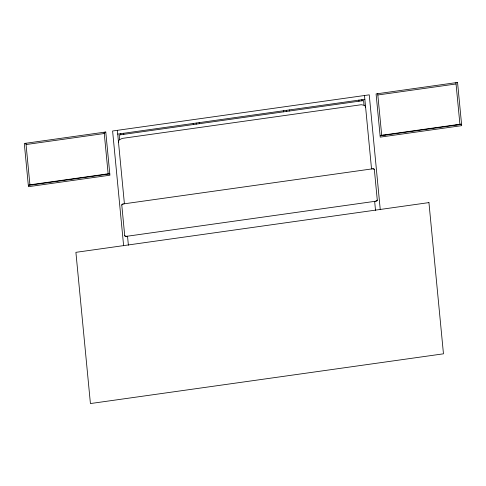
<?xml version="1.0" encoding="UTF-8"?>
<svg xmlns="http://www.w3.org/2000/svg" width="486" height="486" viewBox="0 0 486 486"><rect width="100%" height="100%" fill="white"/><g stroke="black" fill="none" stroke-linecap="round" stroke-linejoin="round"><path stroke-width="0.73" d="M123.28 203.932L121.779 205.025L124.726 235.704A1.1 0.869 -12.2 0 0 125.892 236.415L376.279 201.137A1.1 0.869 -12.2 0 0 377.288 200.123L374.342 169.444A1.1 0.869 -12.2 0 0 373.169 168.733L122.782 204.011A1.1 0.869 -12.2 0 0 121.779 205.025M26.056 144.542L104.265 133.522M377.835 94.983L456.044 83.969M117.721 134.112L364.846 99.296M374.342 169.444L372.732 168.794M124.726 235.704L126.39 236.348M377.288 200.123L375.739 201.216M455.923 82.669L459.914 124.258M457.745 124.562L457.776 124.89M456.111 124.793L456.141 125.115M385.507 134.737L385.538 135.065M383.873 134.968L383.904 135.296M377.707 93.689L381.704 135.278M380.259 209.606L369.238 94.843L112.606 131.001L123.626 245.764M364.488 95.511L371.541 168.964M374.651 201.368L375.52 210.395M364.038 105.195L363.595 100.566L119.179 134.999L119.629 139.628M361.863 99.715L361.967 100.796M358.875 100.134L358.978 101.216M289.352 109.927L289.456 111.008M286.363 110.352L286.467 111.434M283.381 110.772L283.484 111.853M199.193 122.63L199.296 123.711M196.204 123.055L196.308 124.13M193.215 123.474L193.319 124.556M123.693 133.267L123.796 134.349M120.71 133.686L120.814 134.768M117.357 130.327L124.41 203.78M127.526 236.184L128.389 245.211M104.144 132.228L108.135 173.818M105.96 174.122L105.997 174.444M104.332 174.353L104.362 174.674M33.722 184.297L33.759 184.625M32.094 184.528L32.125 184.85M25.928 143.249L29.925 184.832M365.63 107.394A4.119 3.25 -12.2 0 0 364.214 105.274L361.244 104.727L122.259 138.395L119.471 139.749A4.119 3.244 -12.2 0 0 118.499 142.21M105.772 131.998L24.3 143.479L28.291 185.063L109.763 173.587L105.772 131.998M457.551 82.444L376.079 93.919L380.076 135.503L461.542 124.027L457.551 82.444M109.793 173.909L28.328 185.385L28.449 186.685L109.921 175.209L109.793 173.909M461.579 124.349L380.107 135.831L380.228 137.125L461.7 125.649L461.579 124.349M428.938 202.601L75.901 252.337L90.42 403.556L443.463 353.82L428.938 202.601"/></g></svg>
